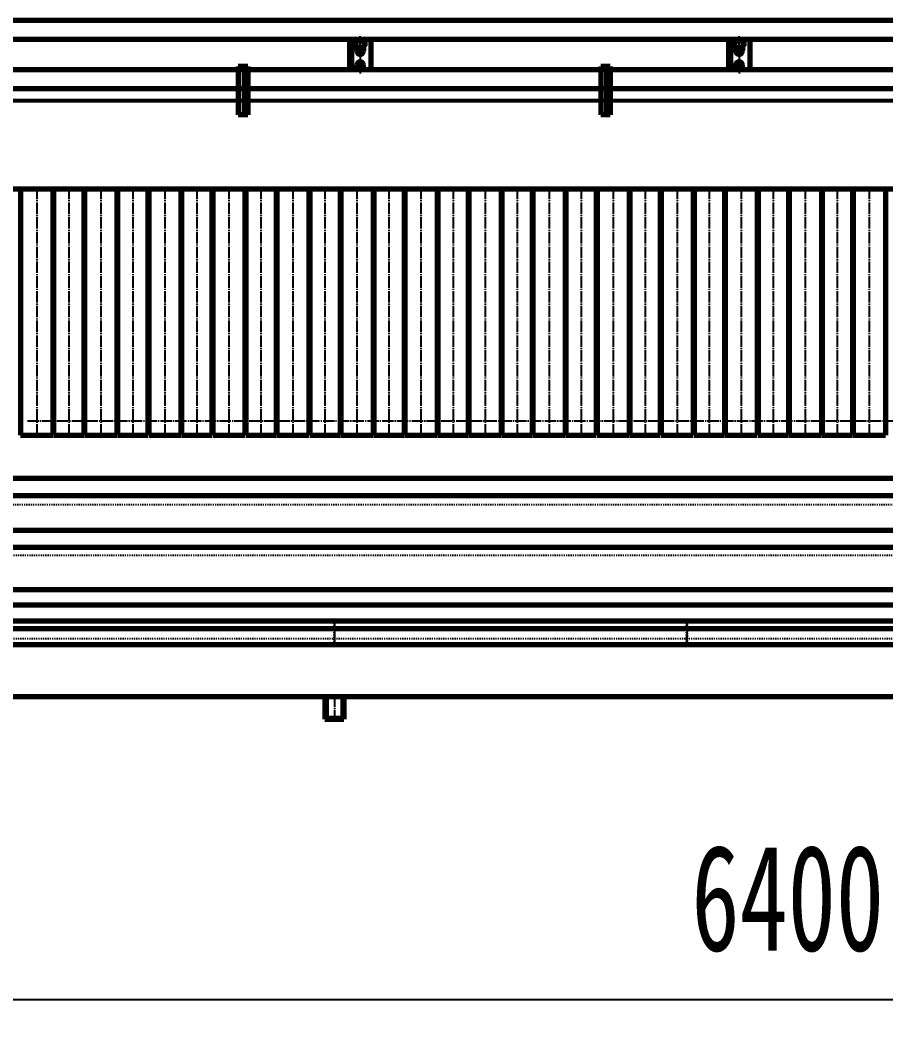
# Model space of a CAD drawing. Header units: millimetres. Extents: x -11880 to 11880, y -8400 to 8400.
# Drawn here: x -5935 to -3651, y 2780 to 5444 of the extents above; entities that cross this region are included whole.
import ezdxf

# ---------------------------------------------------------------- set-up
doc = ezdxf.new("R2010")
doc.units = ezdxf.units.MM
doc.linetypes.add('EB_DASH', pattern=[6, 3, -3])
doc.linetypes.add('EB_DASHDOT', pattern=[39, 30, -3, 3, -3])
for name, color, linetype, lineweight in [('CAXA0', 7, 'Continuous', 70), ('CAXA1', 1, 'EB_DASHDOT', 25), ('CAXA2', 6, 'EB_DASH', 25), ('CAXA3', 7, 'Continuous', 25), ('CAXA4', 3, 'Continuous', 25)]:
    doc.layers.add(name, color=color, linetype=linetype, lineweight=lineweight)
doc.styles.add('标准', font='', dxfattribs={"width": 0.667})
doc.styles.get('标准').set_extended_font_data('SimSun')
doc.dimstyles.new('标准', dxfattribs={"dimscale": 40, "dimtxt": 7, "dimasz": 4, "dimexe": 2, "dimexo": 0, "dimtad": 1, "dimdec": 1, "dimzin": 12, "dimdsep": 46, "dimtxsty": '标准', "dimcen": 0, "dimdle": 6, "dimaunit": 1, "dimazin": 2, "dimtfac": 1, "dimtdec": 3, "dimtmove": 0, "dimatfit": 3, "dimfxl": 1, "dimtolj": 1, "dimtzin": 0, "dimarcsym": 0})

# ---------------------------------------------------------------- blocks, each defined once
blk = doc.blocks.new('*D167')
at = {"layer": 'CAXA4', "linetype": 'Continuous', "lineweight": 25}
for points in [[(-7066, 2859.7), (-6906, 2839.7), (-6906, 2879.7)], [(-666, 2859.7), (-826, 2839.7), (-826, 2879.7)]]:
    blk.add_hatch(color=0, dxfattribs=at).paths.add_polyline_path(points, flags=0)
at = {"layer": 'CAXA4', "color": 0, "linetype": 'Continuous', "lineweight": 25}
for p, q in [((-7066, 3565.2), (-7066, 2779.7)), ((-666, 3549.2), (-666, 2779.7)), ((-7066, 2859.7), (-666, 2859.7))]:
    blk.add_line(p, q, dxfattribs=at)
at = {"layer": 'CAXA4', "color": 0, "linetype": 'Continuous', "lineweight": 25, "insert": (-4163.9, 3268.3), "char_height": 280, "attachment_point": 1, "style": '标准'}
blk.add_mtext('\\fSimSun|b0|i0|p34;6400', dxfattribs=at)
blk = doc.blocks.new('CAXBLOCK169', base_point=(-4390.8, 5261.4))
at = {"layer": 'CAXA0', "linetype": 'Continuous', "lineweight": 70}
for p, q in [((-4378.2, 5322.1), (-4403.2, 5322.1)), ((-4403.2, 5322.1), (-4403.2, 5194.1)), ((-4388.2, 5322.1), (-4388.2, 5194.1)), ((-4378.2, 5322.1), (-4378.2, 5194.1)), ((-4378.2, 5253.1), (-4388.2, 5253.1)), ((-4378.2, 5194.1), (-4403.2, 5194.1))]:
    blk.add_line(p, q, dxfattribs=at)
at = {"layer": 'CAXA1', "linetype": 'EB_DASHDOT', "lineweight": 25}
for p, q in [((-4390.8, 5231.1), (-4376.2, 5231.1)), ((-4390.3, 5206.1), (-4374.3, 5206.1))]:
    blk.add_line(p, q, dxfattribs=at)
at = {"layer": 'CAXA1', "color": 1, "linetype": 'EB_DASHDOT', "lineweight": 25}
blk.add_line((-4383.2, 5205), (-4383.2, 5188.5), dxfattribs=at)
blk = doc.blocks.new('CAXBLOCK170', base_point=(-5347.2, 5261.4))
at = {"layer": 'CAXA0', "linetype": 'Continuous', "lineweight": 70}
for p, q in [((-5334.5, 5322.1), (-5359.5, 5322.1)), ((-5359.5, 5322.1), (-5359.5, 5194.1)), ((-5344.5, 5322.1), (-5344.5, 5194.1)), ((-5334.5, 5322.1), (-5334.5, 5194.1)), ((-5334.5, 5253.1), (-5344.5, 5253.1)), ((-5334.5, 5194.1), (-5359.5, 5194.1))]:
    blk.add_line(p, q, dxfattribs=at)
at = {"layer": 'CAXA1', "linetype": 'EB_DASHDOT', "lineweight": 25}
for p, q in [((-5347.2, 5231.1), (-5332.5, 5231.1)), ((-5346.7, 5206.1), (-5330.7, 5206.1))]:
    blk.add_line(p, q, dxfattribs=at)
at = {"layer": 'CAXA1', "color": 1, "linetype": 'EB_DASHDOT', "lineweight": 25}
blk.add_line((-5339.5, 5205), (-5339.5, 5188.5), dxfattribs=at)
blk = doc.blocks.new('CAXBLOCK261', base_point=(-6956, 3599.2))
at = {"layer": 'CAXA0'}
for p, q in [((-6963, 3839.2), (-1491, 3839.2)), ((-6634.2, 3859.2), (-1491, 3859.2)), ((-6634.2, 3659.2), (-1491, 3659.2)), ((-5131, 3659.2), (-5131, 3599.2)), ((-5128, 3659.2), (-5128, 3602.2)), ((-5084, 3659.2), (-5084, 3602.2)), ((-5081, 3659.2), (-5081, 3599.2)), ((-5131, 3599.2), (-5081, 3599.2)), ((-5128, 3602.2), (-5084, 3602.2))]:
    blk.add_line(p, q, dxfattribs=at)
at = {"layer": 'CAXA1', "linetype": 'EB_DASHDOT', "lineweight": 25}
for p, q in [((-5106, 3862.2), (-5106, 3796.2)), ((-4176, 3862.2), (-4176, 3796.2)), ((-5106, 3662.2), (-5106, 3596.2))]:
    blk.add_line(p, q, dxfattribs=at)
at = {"layer": 'CAXA2', "linetype": 'EB_DASH', "lineweight": 25}
for p, q in [((-5107.5, 3859.2), (-5107.5, 3799.2)), ((-5104.5, 3799.2), (-5104.5, 3859.2)), ((-4177.5, 3859.2), (-4177.5, 3799.2)), ((-4174.5, 3799.2), (-4174.5, 3859.2)), ((-5107.5, 3799.2), (-5104.5, 3799.2)), ((-4177.5, 3799.2), (-4174.5, 3799.2))]:
    blk.add_line(p, q, dxfattribs=at)

msp = doc.modelspace()

# ---------------------------------------------------------------- linework, layer by layer
at = {"layer": 'CAXA0', "linetype": 'Continuous', "lineweight": 70}
for p, q in [((-7276.03, 5444.11), (-2100.48, 5444.11)), ((-7276.03, 5394.11), (-2097.52, 5394.11)), ((-7276.03, 5314.11), (-2088.61, 5314.11)), ((-7276.03, 5264.11), (-2085.72, 5264.11)), ((-5849.03, 4999.15), (-5849.03, 4349.15)), ((-5767.03, 4999.15), (-5767.03, 4349.15)), ((-5680.03, 4999.15), (-5680.03, 4349.15)), ((-5598.03, 4999.15), (-5598.03, 4349.15)), ((-5511.03, 4999.15), (-5511.03, 4349.15)), ((-5429.03, 4999.15), (-5429.03, 4349.15)), ((-5342.03, 4999.15), (-5342.03, 4349.15)), ((-5260.03, 4999.15), (-5260.03, 4349.15)), ((-5173.03, 4999.15), (-5173.03, 4349.15)), ((-5091.03, 4999.15), (-5091.03, 4349.15)), ((-5004.03, 4999.15), (-5004.03, 4349.15)), ((-4922.03, 4999.15), (-4922.03, 4349.15)), ((-4835.03, 4999.15), (-4835.03, 4349.15)), ((-4753.03, 4999.15), (-4753.03, 4349.15)), ((-4666.03, 4999.15), (-4666.03, 4349.15)), ((-4584.03, 4999.15), (-4584.03, 4349.15)), ((-4497.03, 4999.15), (-4497.03, 4349.15)), ((-4415.03, 4999.15), (-4415.03, 4349.15)), ((-4328.03, 4999.15), (-4328.03, 4349.15)), ((-4246.03, 4999.15), (-4246.03, 4349.15)), ((-4159.03, 4999.15), (-4159.03, 4349.15)), ((-4077.03, 4999.15), (-4077.03, 4349.15)), ((-3990.03, 4999.15), (-3990.03, 4349.15)), ((-3908.03, 4999.15), (-3908.03, 4349.15)), ((-3821.03, 4999.15), (-3821.03, 4349.15)), ((-3739.03, 4999.15), (-3739.03, 4349.15)), ((-3652.03, 4999.15), (-3652.03, 4349.15)), ((-5934.03, 4349.15), (-5849.03, 4349.15)), ((-5847.03, 4349.15), (-5767.03, 4349.15)), ((-5765.03, 4349.15), (-5680.03, 4349.15)), ((-5678.03, 4349.15), (-5598.03, 4349.15)), ((-5596.03, 4349.15), (-5511.03, 4349.15)), ((-5509.03, 4349.15), (-5429.03, 4349.15)), ((-5427.03, 4349.15), (-5342.03, 4349.15)), ((-5340.03, 4349.15), (-5260.03, 4349.15)), ((-5258.03, 4349.15), (-5173.03, 4349.15)), ((-5171.03, 4349.15), (-5091.03, 4349.15)), ((-5089.03, 4349.15), (-5004.03, 4349.15)), ((-5002.03, 4349.15), (-4922.03, 4349.15)), ((-4920.03, 4349.15), (-4835.03, 4349.15)), ((-4833.03, 4349.15), (-4753.03, 4349.15)), ((-4751.03, 4349.15), (-4666.03, 4349.15)), ((-4664.03, 4349.15), (-4584.03, 4349.15)), ((-4582.03, 4349.15), (-4497.03, 4349.15)), ((-4495.03, 4349.15), (-4415.03, 4349.15)), ((-4413.03, 4349.15), (-4328.03, 4349.15)), ((-4326.03, 4349.15), (-4246.03, 4349.15)), ((-4244.03, 4349.15), (-4159.03, 4349.15)), ((-4157.03, 4349.15), (-4077.03, 4349.15)), ((-4075.03, 4349.15), (-3990.03, 4349.15)), ((-3988.03, 4349.15), (-3908.03, 4349.15)), ((-3906.03, 4349.15), (-3821.03, 4349.15)), ((-3819.03, 4349.15), (-3739.03, 4349.15)), ((-3737.03, 4349.15), (-3652.03, 4349.15))]:
    msp.add_line(p, q, dxfattribs=at)
at = {"layer": 'CAXA0', "color": 7, "linetype": 'Continuous', "lineweight": 70}
for p, q in [((-5066.03, 5394.11), (-5066.03, 5314.11)), ((-5061.03, 5394.11), (-5061.03, 5314.11)), ((-5010.03, 5394.11), (-5010.03, 5314.11)), ((-4066.03, 5394.11), (-4066.03, 5314.11)), ((-4061.03, 5394.11), (-4061.03, 5314.11)), ((-4010.03, 5394.11), (-4010.03, 5314.11)), ((-5066.03, 5371.11), (-5061.03, 5371.11)), ((-5047.03, 5374.24), (-5047.03, 5363.11)), ((-5029.03, 5374.24), (-5029.03, 5363.11)), ((-4066.03, 5371.11), (-4061.03, 5371.11)), ((-4047.03, 5374.24), (-4047.03, 5363.11)), ((-4029.03, 5374.24), (-4029.03, 5363.11)), ((-5047.03, 5314.11), (-5047.03, 5325.11)), ((-5029.03, 5314.11), (-5029.03, 5325.11)), ((-4047.03, 5314.11), (-4047.03, 5325.11)), ((-4029.03, 5314.11), (-4029.03, 5325.11))]:
    msp.add_line(p, q, dxfattribs=at)
at = {"layer": 'CAXA0'}
for p, q in [((-5048.04, 5394.11), (-5051.53, 5392.1)), ((-5051.53, 5392.1), (-5051.53, 5376.51)), ((-5024.53, 5392.1), (-5028.02, 5394.11)), ((-5024.53, 5376.51), (-5024.53, 5392.1)), ((-4048.04, 5394.11), (-4051.53, 5392.1)), ((-4051.53, 5392.1), (-4051.53, 5376.51)), ((-4024.53, 5392.1), (-4028.02, 5394.11)), ((-4024.53, 5376.51), (-4024.53, 5392.1)), ((-5051.53, 5376.51), (-5038.03, 5368.72)), ((-5038.03, 5368.72), (-5024.53, 5376.51)), ((-4051.53, 5376.51), (-4038.03, 5368.72)), ((-4038.03, 5368.72), (-4024.53, 5376.51)), ((-5038.03, 5319.51), (-5047.38, 5314.11)), ((-5028.69, 5314.11), (-5038.03, 5319.51)), ((-4038.03, 5319.51), (-4047.38, 5314.11)), ((-4028.69, 5314.11), (-4038.03, 5319.51)), ((-7726.03, 4999.15), (-2060.03, 4999.15)), ((-5934.03, 4999.15), (-5934.03, 4349.15)), ((-5847.03, 4999.15), (-5847.03, 4349.15)), ((-5765.03, 4999.15), (-5765.03, 4349.15)), ((-5678.03, 4999.15), (-5678.03, 4349.15)), ((-5596.03, 4999.15), (-5596.03, 4349.15)), ((-5509.03, 4999.15), (-5509.03, 4349.15)), ((-5427.03, 4999.15), (-5427.03, 4349.15)), ((-5340.03, 4999.15), (-5340.03, 4349.15)), ((-5258.03, 4999.15), (-5258.03, 4349.15)), ((-5171.03, 4999.15), (-5171.03, 4349.15)), ((-5089.03, 4999.15), (-5089.03, 4349.15)), ((-5002.03, 4999.15), (-5002.03, 4349.15)), ((-4920.03, 4999.15), (-4920.03, 4349.15)), ((-4833.03, 4999.15), (-4833.03, 4349.15)), ((-4751.03, 4999.15), (-4751.03, 4349.15)), ((-4664.03, 4999.15), (-4664.03, 4349.15)), ((-4582.03, 4999.15), (-4582.03, 4349.15)), ((-4495.03, 4999.15), (-4495.03, 4349.15)), ((-4413.03, 4999.15), (-4413.03, 4349.15)), ((-4326.03, 4999.15), (-4326.03, 4349.15)), ((-4244.03, 4999.15), (-4244.03, 4349.15)), ((-4157.03, 4999.15), (-4157.03, 4349.15)), ((-4075.03, 4999.15), (-4075.03, 4349.15)), ((-3988.03, 4999.15), (-3988.03, 4349.15)), ((-3906.03, 4999.15), (-3906.03, 4349.15)), ((-3819.03, 4999.15), (-3819.03, 4349.15)), ((-3737.03, 4999.15), (-3737.03, 4349.15)), ((-1699.34, 4234.2), (-6704.87, 4234.2)), ((-1699.34, 4188.68), (-6704.87, 4188.68)), ((-1699.34, 4097.28), (-6704.87, 4097.28)), ((-1685.34, 4052.62), (-6704.87, 4052.62)), ((-1685.34, 3940.5), (-6714.87, 3940.5)), ((-1685.34, 3900.4), (-6714.87, 3900.4)), ((-1685.34, 3795.23), (-6714.87, 3795.23))]:
    msp.add_line(p, q, dxfattribs=at)
for centre, start, end in [((-5038.03, 5384.3), 133.40265, 46.59735), ((-4038.03, 5384.3), 133.40265, 46.59735), ((-5038.03, 5303.92), 49.02, 130.98), ((-4038.03, 5303.92), 49.02, 130.98)]:
    msp.add_arc(centre, 13.5, start, end, dxfattribs=at)
at = {"layer": 'CAXA0', "color": 7, "linetype": 'Continuous', "lineweight": 70}
for centre, start, end in [((-5038.03, 5363.11), 180, 0), ((-4038.03, 5363.11), 180, 0), ((-5038.03, 5325.11), 0, 180), ((-4038.03, 5325.11), 0, 180)]:
    msp.add_arc(centre, 9, start, end, dxfattribs=at)
at = {"layer": 'CAXA1', "linetype": 'EB_DASHDOT', "lineweight": 25}
for p, q in [((-5021.53, 5384.3), (-5054.53, 5384.3)), ((-5038.03, 5365.72), (-5038.03, 5402.89)), ((-4021.53, 5384.3), (-4054.53, 5384.3)), ((-4038.03, 5365.72), (-4038.03, 5402.89)), ((-5891.53, 5002.15), (-5891.53, 4346.15)), ((-5807.03, 5002.15), (-5807.03, 4346.15)), ((-5722.53, 5002.15), (-5722.53, 4346.15)), ((-5638.03, 5002.15), (-5638.03, 4346.15)), ((-5553.53, 5002.15), (-5553.53, 4346.15)), ((-5469.03, 5002.15), (-5469.03, 4346.15)), ((-5384.53, 5002.15), (-5384.53, 4346.15)), ((-5300.03, 5002.15), (-5300.03, 4346.15)), ((-5215.53, 5002.15), (-5215.53, 4346.15)), ((-5131.03, 5002.15), (-5131.03, 4346.15)), ((-5046.53, 5002.15), (-5046.53, 4346.15)), ((-4962.03, 5002.15), (-4962.03, 4346.15)), ((-4877.53, 5002.15), (-4877.53, 4346.15)), ((-4793.03, 5002.15), (-4793.03, 4346.15)), ((-4708.53, 5002.15), (-4708.53, 4346.15)), ((-4624.03, 5002.15), (-4624.03, 4346.15)), ((-4539.53, 5002.15), (-4539.53, 4346.15)), ((-4455.03, 5002.15), (-4455.03, 4346.15)), ((-4370.53, 5002.15), (-4370.53, 4346.15)), ((-4286.03, 5002.15), (-4286.03, 4346.15)), ((-4201.53, 5002.15), (-4201.53, 4346.15)), ((-4117.03, 5002.15), (-4117.03, 4346.15)), ((-4032.53, 5002.15), (-4032.53, 4346.15)), ((-3948.03, 5002.15), (-3948.03, 4346.15)), ((-3863.53, 5002.15), (-3863.53, 4346.15)), ((-3779.03, 5002.15), (-3779.03, 4346.15)), ((-3694.53, 5002.15), (-3694.53, 4346.15)), ((-5916.03, 4386.65), (-461.03, 4386.65))]:
    msp.add_line(p, q, dxfattribs=at)
at = {"layer": 'CAXA1', "color": 1, "linetype": 'EB_DASHDOT', "lineweight": 25}
for p, q in [((-5038.03, 5398.98), (-5038.03, 5303.53)), ((-4038.03, 5398.98), (-4038.03, 5303.53)), ((-5049.22, 5363.11), (-5027.07, 5363.11)), ((-4049.22, 5363.11), (-4027.07, 5363.11)), ((-5049.22, 5325.11), (-5027.07, 5325.11)), ((-4049.22, 5325.11), (-4027.07, 5325.11))]:
    msp.add_line(p, q, dxfattribs=at)
at = {"layer": 'CAXA2'}
for p, q in [((-6704.87, 4165.65), (-1695.34, 4165.65)), ((-6714.87, 4032.65), (-1686.98, 4032.65)), ((-6714.87, 3945.65), (-1689.34, 3945.65)), ((-6714.87, 3812.65), (-1689.34, 3812.65))]:
    msp.add_line(p, q, dxfattribs=at)
at = {"layer": 'CAXA3', "color": 3, "linetype": 'Continuous', "lineweight": 25}
for p, q in [((-1676.04, 5233.6), (-7066.03, 5233.6)), ((-1676.04, 5228.6), (-7066.03, 5228.6))]:
    msp.add_line(p, q, dxfattribs=at)

# ---------------------------------------------------------------- block references
at = {"layer": 'CAXA0', "linetype": 'Continuous', "lineweight": 70}
for name, p in [('CAXBLOCK170', (-5347.18, 5261.45)), ('CAXBLOCK169', (-4390.8, 5261.45))]:
    msp.add_blockref(name, p, dxfattribs=at)
at = {"layer": 'CAXA0'}
msp.add_blockref('CAXBLOCK261', (-6956.03, 3599.15), dxfattribs=at)

# ---------------------------------------------------------------- dimensions: what is measured, and where the dimension line sits
at = {"layer": 'CAXA4', "linetype": 'Continuous', "lineweight": 70}
dim = msp.add_linear_dim(base=(-3866.03, 2859.65), p1=(-7066.03, 3565.15), p2=(-666.03, 3549.15), text='\\fSimSun;6400', dimstyle='标准', dxfattribs=at)
dim.commit()
dim.dimension.update_dxf_attribs({"geometry": '*D167', "text_midpoint": (-3866.03, 3076.45)})

doc.saveas('drawing.dxf')
